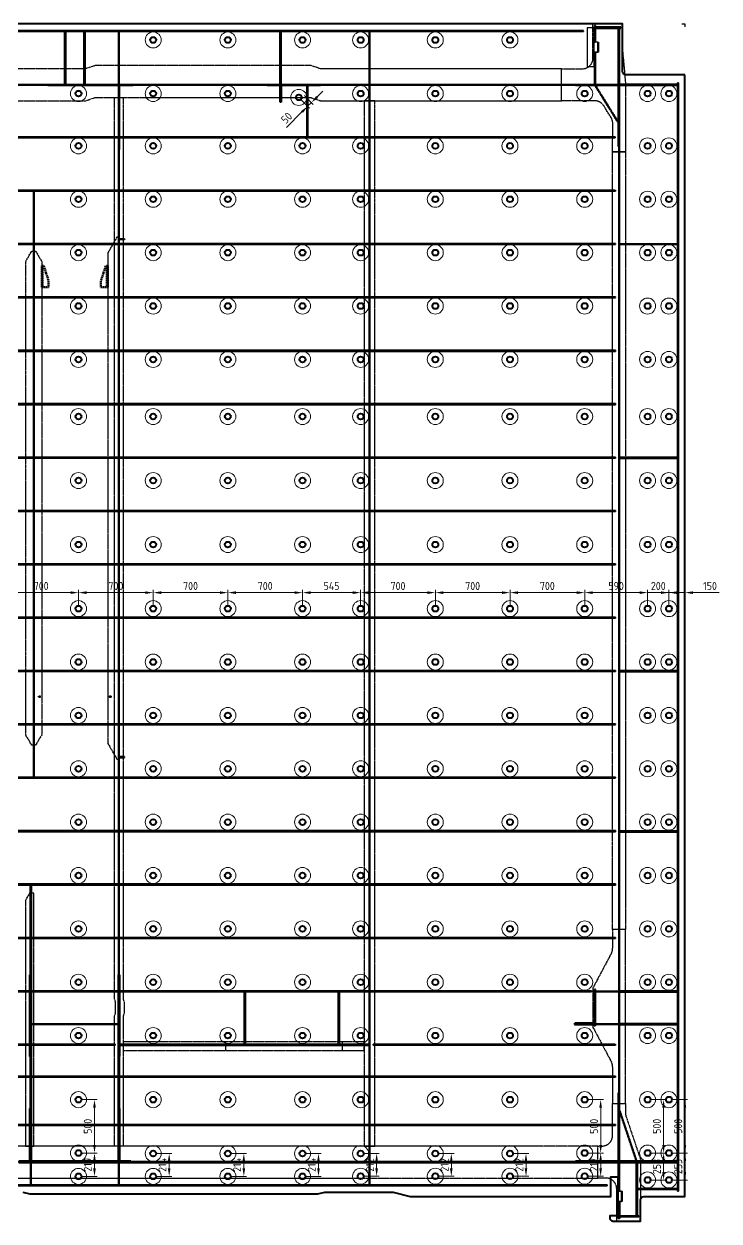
# Model space of a CAD drawing. Header units: millimetres. Extents: x -15442 to 12227, y -1071 to 35649.
# Drawn here: x -8719 to -2202, y -1071 to 10144 of the extents above; entities that cross this region are included whole.
import ezdxf

# ---------------------------------------------------------------- set-up
doc = ezdxf.new("R2010")
doc.units = ezdxf.units.MM
for name, pattern in [('ACAD_ISO10W100', [18, 12, -3, 0, -3]), ('AM_ISO02W050', [7.5, 6, -1.5]), ('AM_ISO08W050', [18, 12, -1.5, 3, -1.5]), ('AM_ISO09W050', [22.5, 12, -1.5, 3, -1.5, 3, -1.5])]:
    doc.linetypes.add(name, pattern=pattern)
for name, color, linetype, lineweight in [('Mechanical-AM_0', 7, 'Continuous', 40), ('Mechanical-AM_11', 3, 'AM_ISO09W050', 25), ('Mechanical-AM_2', 40, 'ACAD_ISO10W100', 70), ('Mechanical-AM_3', 6, 'AM_ISO02W050', 35), ('Mechanical-AM_7', 4, 'AM_ISO08W050', 25), ('Mechanical-AM_9', 253, 'Continuous', 0)]:
    doc.layers.add(name, color=color, linetype=linetype, lineweight=lineweight)
doc.styles.get("Standard").update_dxf_attribs({"font": 'ISOCP.SHX'})
doc.dimstyles.new('AM_ISO', dxfattribs={"dimtxt": 3, "dimasz": 3, "dimexe": 1, "dimexo": 1, "dimgap": 1, "dimtad": 1, "dimdec": 0, "dimdsep": 46, "dimtxsty": 'Standard', "dimcen": 0, "dimclrd": 256, "dimclre": 256, "dimclrt": 2, "dimadec": 0, "dimazin": 2, "dimtp": 0.1, "dimtm": 0.1, "dimtfac": 0.71, "dimtdec": 0, "dimtmove": 0, "dimatfit": 3, "dimfxl": 1, "dimtzin": 0, "dimlwd": -1, "dimlwe": -1, "dimarcsym": 1})

# ---------------------------------------------------------------- blocks, each defined once
blk = doc.blocks.new('stop plate-tv')
blk.add_line((200, 9), (0, 9))
blk.add_lwpolyline([(0, 0), (200, 0), (200, 20), (60, 65), (0, 65)], close=True)
blk = doc.blocks.new('cover in closed box DN90xSCH40')
for points in [[(30, 51), (5, 51), (5, 45), (30, 45)], [(36, -48), (36, 48), (30, 48), (30, -48)], [(30, -45), (5, -45), (5, -51), (30, -51)]]:
    blk.add_lwpolyline(points, close=True)
for points in [[(5, 51), (2, 51), (5, 48)], [(30, 48), (30, 51), (33, 48)], [(5, -51), (5, -48), (2, -51)], [(30, -48), (30, -51), (33, -48)]]:
    blk.add_solid(points)
blk = doc.blocks.new('*D2135')
at = {"layer": 'Defpoints', "color": 0, "transparency": 16777216}
for p in [(-8207, 4817), (-8907, 4667), (-8207, 4667)]:
    blk.add_point(p, dxfattribs=at)
at = {"layer": 'Mechanical-AM_9', "transparency": 16777216}
for p, q in [((-8907, 4692), (-8907, 4842)), ((-8207, 4692), (-8207, 4842)), ((-8832, 4817), (-8282, 4817))]:
    blk.add_line(p, q, dxfattribs=at)
for points in [[(-8832, 4829), (-8832, 4804), (-8907, 4817)], [(-8282, 4829), (-8282, 4804), (-8207, 4817)]]:
    blk.add_solid(points, dxfattribs=at)
at = {"layer": 'Mechanical-AM_9', "color": 2, "transparency": 16777216, "insert": (-8557, 4879), "char_height": 75, "attachment_point": 5}
blk.add_mtext('700', dxfattribs=at)
blk = doc.blocks.new('*D2136')
at = {"layer": 'Defpoints', "color": 0, "transparency": 16777216}
for p in [(-7507, 4817), (-8207, 4667), (-7507, 4667)]:
    blk.add_point(p, dxfattribs=at)
at = {"layer": 'Mechanical-AM_9', "transparency": 16777216}
for p, q in [((-8207, 4692), (-8207, 4842)), ((-7507, 4692), (-7507, 4842)), ((-8132, 4817), (-7582, 4817))]:
    blk.add_line(p, q, dxfattribs=at)
for points in [[(-8132, 4829), (-8132, 4804), (-8207, 4817)], [(-7582, 4829), (-7582, 4804), (-7507, 4817)]]:
    blk.add_solid(points, dxfattribs=at)
at = {"layer": 'Mechanical-AM_9', "color": 2, "transparency": 16777216, "insert": (-7857, 4879), "char_height": 75, "attachment_point": 5}
blk.add_mtext('700', dxfattribs=at)
blk = doc.blocks.new('*D2137')
at = {"layer": 'Defpoints', "color": 0, "transparency": 16777216}
for p in [(-6807, 4817), (-7507, 4667), (-6807, 4667)]:
    blk.add_point(p, dxfattribs=at)
at = {"layer": 'Mechanical-AM_9', "transparency": 16777216}
for p, q in [((-7507, 4692), (-7507, 4842)), ((-6807, 4692), (-6807, 4842)), ((-7432, 4817), (-6882, 4817))]:
    blk.add_line(p, q, dxfattribs=at)
for points in [[(-7432, 4829), (-7432, 4804), (-7507, 4817)], [(-6882, 4829), (-6882, 4804), (-6807, 4817)]]:
    blk.add_solid(points, dxfattribs=at)
at = {"layer": 'Mechanical-AM_9', "color": 2, "transparency": 16777216, "insert": (-7157, 4879), "char_height": 75, "attachment_point": 5}
blk.add_mtext('700', dxfattribs=at)
blk = doc.blocks.new('*D2138')
at = {"layer": 'Defpoints', "color": 0, "transparency": 16777216}
for p in [(-6107, 4817), (-6807, 4667), (-6107, 4667)]:
    blk.add_point(p, dxfattribs=at)
at = {"layer": 'Mechanical-AM_9', "transparency": 16777216}
for p, q in [((-6807, 4692), (-6807, 4842)), ((-6107, 4692), (-6107, 4842)), ((-6732, 4817), (-6182, 4817))]:
    blk.add_line(p, q, dxfattribs=at)
for points in [[(-6732, 4829), (-6732, 4804), (-6807, 4817)], [(-6182, 4829), (-6182, 4804), (-6107, 4817)]]:
    blk.add_solid(points, dxfattribs=at)
at = {"layer": 'Mechanical-AM_9', "color": 2, "transparency": 16777216, "insert": (-6457, 4879), "char_height": 75, "attachment_point": 5}
blk.add_mtext('700', dxfattribs=at)
blk = doc.blocks.new('*D2139')
at = {"layer": 'Defpoints', "color": 0, "transparency": 16777216}
for p in [(-5562, 4817), (-6107, 4667), (-5562, 4667)]:
    blk.add_point(p, dxfattribs=at)
at = {"layer": 'Mechanical-AM_9', "transparency": 16777216}
for p, q in [((-6107, 4692), (-6107, 4842)), ((-5562, 4692), (-5562, 4842)), ((-6032, 4817), (-5637, 4817))]:
    blk.add_line(p, q, dxfattribs=at)
for points in [[(-6032, 4829), (-6032, 4804), (-6107, 4817)], [(-5637, 4829), (-5637, 4804), (-5562, 4817)]]:
    blk.add_solid(points, dxfattribs=at)
at = {"layer": 'Mechanical-AM_9', "color": 2, "transparency": 16777216, "insert": (-5835, 4879), "char_height": 75, "attachment_point": 5}
blk.add_mtext('545', dxfattribs=at)
blk = doc.blocks.new('*D2140')
at = {"layer": 'Defpoints', "color": 0, "transparency": 16777216}
for p in [(-4862, 4817), (-5562, 4667), (-4862, 4667)]:
    blk.add_point(p, dxfattribs=at)
at = {"layer": 'Mechanical-AM_9', "transparency": 16777216}
for p, q in [((-5562, 4692), (-5562, 4842)), ((-4862, 4692), (-4862, 4842)), ((-5487, 4817), (-4937, 4817))]:
    blk.add_line(p, q, dxfattribs=at)
for points in [[(-5487, 4829), (-5487, 4804), (-5562, 4817)], [(-4937, 4829), (-4937, 4804), (-4862, 4817)]]:
    blk.add_solid(points, dxfattribs=at)
at = {"layer": 'Mechanical-AM_9', "color": 2, "transparency": 16777216, "insert": (-5212, 4879), "char_height": 75, "attachment_point": 5}
blk.add_mtext('700', dxfattribs=at)
blk = doc.blocks.new('*D2141')
at = {"layer": 'Defpoints', "color": 0, "transparency": 16777216}
for p in [(-4162, 4817), (-4862, 4667), (-4162, 4667)]:
    blk.add_point(p, dxfattribs=at)
at = {"layer": 'Mechanical-AM_9', "transparency": 16777216}
for p, q in [((-4862, 4692), (-4862, 4842)), ((-4162, 4692), (-4162, 4842)), ((-4787, 4817), (-4237, 4817))]:
    blk.add_line(p, q, dxfattribs=at)
for points in [[(-4787, 4829), (-4787, 4804), (-4862, 4817)], [(-4237, 4829), (-4237, 4804), (-4162, 4817)]]:
    blk.add_solid(points, dxfattribs=at)
at = {"layer": 'Mechanical-AM_9', "color": 2, "transparency": 16777216, "insert": (-4512, 4879), "char_height": 75, "attachment_point": 5}
blk.add_mtext('700', dxfattribs=at)
blk = doc.blocks.new('*D2142')
at = {"layer": 'Defpoints', "color": 0, "transparency": 16777216}
for p in [(-3462, 4817), (-4162, 4667), (-3462, 4667)]:
    blk.add_point(p, dxfattribs=at)
at = {"layer": 'Mechanical-AM_9', "transparency": 16777216}
for p, q in [((-4162, 4692), (-4162, 4842)), ((-3462, 4692), (-3462, 4842)), ((-4087, 4817), (-3537, 4817))]:
    blk.add_line(p, q, dxfattribs=at)
for points in [[(-4087, 4829), (-4087, 4804), (-4162, 4817)], [(-3537, 4829), (-3537, 4804), (-3462, 4817)]]:
    blk.add_solid(points, dxfattribs=at)
at = {"layer": 'Mechanical-AM_9', "color": 2, "transparency": 16777216, "insert": (-3812, 4879), "char_height": 75, "attachment_point": 5}
blk.add_mtext('700', dxfattribs=at)
blk = doc.blocks.new('*D2143')
at = {"layer": 'Defpoints', "color": 0, "transparency": 16777216}
for p in [(-2872, 4817), (-3462, 4667), (-2872, 4667)]:
    blk.add_point(p, dxfattribs=at)
at = {"layer": 'Mechanical-AM_9', "transparency": 16777216}
for p, q in [((-3462, 4692), (-3462, 4842)), ((-2872, 4692), (-2872, 4842)), ((-3387, 4817), (-2947, 4817))]:
    blk.add_line(p, q, dxfattribs=at)
for points in [[(-3387, 4829), (-3387, 4804), (-3462, 4817)], [(-2947, 4829), (-2947, 4804), (-2872, 4817)]]:
    blk.add_solid(points, dxfattribs=at)
at = {"layer": 'Mechanical-AM_9', "color": 2, "transparency": 16777216, "insert": (-3167, 4879), "char_height": 75, "attachment_point": 5}
blk.add_mtext('590', dxfattribs=at)
blk = doc.blocks.new('*D2144')
at = {"layer": 'Defpoints', "color": 0, "transparency": 16777216}
for p in [(-2672, 4817), (-2872, 4667), (-2672, 4667)]:
    blk.add_point(p, dxfattribs=at)
at = {"layer": 'Mechanical-AM_9', "transparency": 16777216}
for p, q in [((-2872, 4692), (-2872, 4842)), ((-2672, 4692), (-2672, 4842)), ((-2947, 4817), (-3022, 4817)), ((-2872, 4817), (-2672, 4817)), ((-2597, 4817), (-2522, 4817))]:
    blk.add_line(p, q, dxfattribs=at)
for points in [[(-2947, 4829), (-2947, 4804), (-2872, 4817)], [(-2597, 4829), (-2597, 4804), (-2672, 4817)]]:
    blk.add_solid(points, dxfattribs=at)
at = {"layer": 'Mechanical-AM_9', "color": 2, "transparency": 16777216, "insert": (-2772, 4879), "char_height": 75, "attachment_point": 5}
blk.add_mtext('200', dxfattribs=at)
blk = doc.blocks.new('*D2145')
at = {"layer": 'Defpoints', "color": 0, "transparency": 16777216}
for p in [(-2522, 4817), (-2672, 4667), (-2522, 4667)]:
    blk.add_point(p, dxfattribs=at)
at = {"layer": 'Mechanical-AM_9', "transparency": 16777216}
for p, q in [((-2672, 4692), (-2672, 4842)), ((-2522, 4692), (-2522, 4842)), ((-2747, 4817), (-2822, 4817)), ((-2672, 4817), (-2522, 4817)), ((-2447, 4817), (-2202, 4817))]:
    blk.add_line(p, q, dxfattribs=at)
for points in [[(-2747, 4829), (-2747, 4804), (-2672, 4817)], [(-2447, 4829), (-2447, 4804), (-2522, 4817)]]:
    blk.add_solid(points, dxfattribs=at)
at = {"layer": 'Mechanical-AM_9', "color": 2, "transparency": 16777216, "insert": (-2287, 4879), "char_height": 75, "attachment_point": 5}
blk.add_mtext('150', dxfattribs=at)
blk = doc.blocks.new('*D2168')
at = {"layer": 'Defpoints', "color": 0, "transparency": 16777216}
for p in [(-8207, 67), (-8207, -433), (-8057, -433)]:
    blk.add_point(p, dxfattribs=at)
at = {"layer": 'Mechanical-AM_9', "transparency": 16777216}
for p, q in [((-8182, 67), (-8032, 67)), ((-8057, -8), (-8057, -358)), ((-8182, -433), (-8032, -433))]:
    blk.add_line(p, q, dxfattribs=at)
for points in [[(-8070, -8), (-8045, -8), (-8057, 67)], [(-8070, -358), (-8045, -358), (-8057, -433)]]:
    blk.add_solid(points, dxfattribs=at)
at = {"layer": 'Mechanical-AM_9', "color": 2, "transparency": 16777216, "insert": (-8120, -183), "char_height": 75, "attachment_point": 5, "rotation": 90}
blk.add_mtext('500', dxfattribs=at)
blk = doc.blocks.new('*D2169')
at = {"layer": 'Defpoints', "color": 0, "transparency": 16777216}
for p in [(-8207, -433), (-8207, -652), (-8057, -652)]:
    blk.add_point(p, dxfattribs=at)
at = {"layer": 'Mechanical-AM_9', "transparency": 16777216}
for p, q in [((-8182, -433), (-8032, -433)), ((-8057, -508), (-8057, -577)), ((-8182, -652), (-8032, -652))]:
    blk.add_line(p, q, dxfattribs=at)
for points in [[(-8070, -508), (-8045, -508), (-8057, -433)], [(-8070, -577), (-8045, -577), (-8057, -652)]]:
    blk.add_solid(points, dxfattribs=at)
at = {"layer": 'Mechanical-AM_9', "color": 2, "transparency": 16777216, "insert": (-8120, -543), "char_height": 75, "attachment_point": 5, "rotation": 90}
blk.add_mtext('219', dxfattribs=at)
blk = doc.blocks.new('*D2170')
at = {"layer": 'Defpoints', "color": 0, "transparency": 16777216}
for p in [(-7507, -438), (-7507, -652), (-7357, -652)]:
    blk.add_point(p, dxfattribs=at)
at = {"layer": 'Mechanical-AM_9', "transparency": 16777216}
for p, q in [((-7482, -438), (-7332, -438)), ((-7357, -513), (-7357, -577)), ((-7482, -652), (-7332, -652))]:
    blk.add_line(p, q, dxfattribs=at)
for points in [[(-7370, -513), (-7345, -513), (-7357, -438)], [(-7370, -577), (-7345, -577), (-7357, -652)]]:
    blk.add_solid(points, dxfattribs=at)
at = {"layer": 'Mechanical-AM_9', "color": 2, "transparency": 16777216, "insert": (-7420, -545), "char_height": 75, "attachment_point": 5, "rotation": 90}
blk.add_mtext('214', dxfattribs=at)
blk = doc.blocks.new('*D2171')
at = {"layer": 'Defpoints', "color": 0, "transparency": 16777216}
for p in [(-6807, -438), (-6807, -652), (-6657, -652)]:
    blk.add_point(p, dxfattribs=at)
at = {"layer": 'Mechanical-AM_9', "transparency": 16777216}
for p, q in [((-6782, -438), (-6632, -438)), ((-6657, -513), (-6657, -577)), ((-6782, -652), (-6632, -652))]:
    blk.add_line(p, q, dxfattribs=at)
for points in [[(-6670, -513), (-6645, -513), (-6657, -438)], [(-6670, -577), (-6645, -577), (-6657, -652)]]:
    blk.add_solid(points, dxfattribs=at)
at = {"layer": 'Mechanical-AM_9', "color": 2, "transparency": 16777216, "insert": (-6720, -545), "char_height": 75, "attachment_point": 5, "rotation": 90}
blk.add_mtext('214', dxfattribs=at)
blk = doc.blocks.new('*D2172')
at = {"layer": 'Defpoints', "color": 0, "transparency": 16777216}
for p in [(-6107, -438), (-6107, -652), (-5957, -652)]:
    blk.add_point(p, dxfattribs=at)
at = {"layer": 'Mechanical-AM_9', "transparency": 16777216}
for p, q in [((-6082, -438), (-5932, -438)), ((-5957, -513), (-5957, -577)), ((-6082, -652), (-5932, -652))]:
    blk.add_line(p, q, dxfattribs=at)
for points in [[(-5970, -513), (-5945, -513), (-5957, -438)], [(-5970, -577), (-5945, -577), (-5957, -652)]]:
    blk.add_solid(points, dxfattribs=at)
at = {"layer": 'Mechanical-AM_9', "color": 2, "transparency": 16777216, "insert": (-6020, -545), "char_height": 75, "attachment_point": 5, "rotation": 90}
blk.add_mtext('214', dxfattribs=at)
blk = doc.blocks.new('*D2173')
at = {"layer": 'Defpoints', "color": 0, "transparency": 16777216}
for p in [(-5562, -438), (-5562, -651), (-5412, -651)]:
    blk.add_point(p, dxfattribs=at)
at = {"layer": 'Mechanical-AM_9', "transparency": 16777216}
for p, q in [((-5537, -438), (-5387, -438)), ((-5412, -513), (-5412, -576)), ((-5537, -651), (-5387, -651))]:
    blk.add_line(p, q, dxfattribs=at)
for points in [[(-5425, -513), (-5400, -513), (-5412, -438)], [(-5425, -576), (-5400, -576), (-5412, -651)]]:
    blk.add_solid(points, dxfattribs=at)
at = {"layer": 'Mechanical-AM_9', "color": 2, "transparency": 16777216, "insert": (-5475, -545), "char_height": 75, "attachment_point": 5, "rotation": 90}
blk.add_mtext('212', dxfattribs=at)
blk = doc.blocks.new('*D2174')
at = {"layer": 'Defpoints', "color": 0, "transparency": 16777216}
for p in [(-4862, -438), (-4862, -651), (-4712, -651)]:
    blk.add_point(p, dxfattribs=at)
at = {"layer": 'Mechanical-AM_9', "transparency": 16777216}
for p, q in [((-4837, -438), (-4687, -438)), ((-4712, -513), (-4712, -576)), ((-4837, -651), (-4687, -651))]:
    blk.add_line(p, q, dxfattribs=at)
for points in [[(-4725, -513), (-4700, -513), (-4712, -438)], [(-4725, -576), (-4700, -576), (-4712, -651)]]:
    blk.add_solid(points, dxfattribs=at)
at = {"layer": 'Mechanical-AM_9', "color": 2, "transparency": 16777216, "insert": (-4775, -545), "char_height": 75, "attachment_point": 5, "rotation": 90}
blk.add_mtext('212', dxfattribs=at)
blk = doc.blocks.new('*D2175')
at = {"layer": 'Defpoints', "color": 0, "transparency": 16777216}
for p in [(-4162, -438), (-4162, -651), (-4012, -651)]:
    blk.add_point(p, dxfattribs=at)
at = {"layer": 'Mechanical-AM_9', "transparency": 16777216}
for p, q in [((-4137, -438), (-3987, -438)), ((-4012, -513), (-4012, -576)), ((-4137, -651), (-3987, -651))]:
    blk.add_line(p, q, dxfattribs=at)
for points in [[(-4025, -513), (-4000, -513), (-4012, -438)], [(-4025, -576), (-4000, -576), (-4012, -651)]]:
    blk.add_solid(points, dxfattribs=at)
at = {"layer": 'Mechanical-AM_9', "color": 2, "transparency": 16777216, "insert": (-4075, -545), "char_height": 75, "attachment_point": 5, "rotation": 90}
blk.add_mtext('212', dxfattribs=at)
blk = doc.blocks.new('*D2176')
at = {"layer": 'Defpoints', "color": 0, "transparency": 16777216}
for p in [(-3462, 67), (-3462, -433), (-3312, -433)]:
    blk.add_point(p, dxfattribs=at)
at = {"layer": 'Mechanical-AM_9', "transparency": 16777216}
for p, q in [((-3437, 67), (-3287, 67)), ((-3312, -8), (-3312, -358)), ((-3437, -433), (-3287, -433))]:
    blk.add_line(p, q, dxfattribs=at)
for points in [[(-3325, -8), (-3300, -8), (-3312, 67)], [(-3325, -358), (-3300, -358), (-3312, -433)]]:
    blk.add_solid(points, dxfattribs=at)
at = {"layer": 'Mechanical-AM_9', "color": 2, "transparency": 16777216, "insert": (-3375, -183), "char_height": 75, "attachment_point": 5, "rotation": 90}
blk.add_mtext('500', dxfattribs=at)
blk = doc.blocks.new('*D2177')
at = {"layer": 'Defpoints', "color": 0, "transparency": 16777216}
for p in [(-3462, -433), (-3462, -651), (-3312, -651)]:
    blk.add_point(p, dxfattribs=at)
at = {"layer": 'Mechanical-AM_9', "transparency": 16777216}
for p, q in [((-3437, -433), (-3287, -433)), ((-3312, -508), (-3312, -576)), ((-3437, -651), (-3287, -651))]:
    blk.add_line(p, q, dxfattribs=at)
for points in [[(-3325, -508), (-3300, -508), (-3312, -433)], [(-3325, -576), (-3300, -576), (-3312, -651)]]:
    blk.add_solid(points, dxfattribs=at)
at = {"layer": 'Mechanical-AM_9', "color": 2, "transparency": 16777216, "insert": (-3375, -542), "char_height": 75, "attachment_point": 5, "rotation": 90}
blk.add_mtext('217', dxfattribs=at)
blk = doc.blocks.new('*D2178')
at = {"layer": 'Defpoints', "color": 0, "transparency": 16777216}
for p in [(-2672, 67), (-2672, -433), (-2522, -433)]:
    blk.add_point(p, dxfattribs=at)
at = {"layer": 'Mechanical-AM_9', "transparency": 16777216}
for p, q in [((-2647, 67), (-2497, 67)), ((-2522, -8), (-2522, -358)), ((-2647, -433), (-2497, -433))]:
    blk.add_line(p, q, dxfattribs=at)
for points in [[(-2535, -8), (-2510, -8), (-2522, 67)], [(-2535, -358), (-2510, -358), (-2522, -433)]]:
    blk.add_solid(points, dxfattribs=at)
at = {"layer": 'Mechanical-AM_9', "color": 2, "transparency": 16777216, "insert": (-2585, -183), "char_height": 75, "attachment_point": 5, "rotation": 90}
blk.add_mtext('500', dxfattribs=at)
blk = doc.blocks.new('*D2179')
at = {"layer": 'Defpoints', "color": 0, "transparency": 16777216}
for p in [(-2672, -433), (-2672, -686), (-2522, -686)]:
    blk.add_point(p, dxfattribs=at)
at = {"layer": 'Mechanical-AM_9', "transparency": 16777216}
for p, q in [((-2647, -433), (-2497, -433)), ((-2522, -508), (-2522, -611)), ((-2647, -686), (-2497, -686))]:
    blk.add_line(p, q, dxfattribs=at)
for points in [[(-2535, -508), (-2510, -508), (-2522, -433)], [(-2535, -611), (-2510, -611), (-2522, -686)]]:
    blk.add_solid(points, dxfattribs=at)
at = {"layer": 'Mechanical-AM_9', "color": 2, "transparency": 16777216, "insert": (-2585, -560), "char_height": 75, "attachment_point": 5, "rotation": 90}
blk.add_mtext('253', dxfattribs=at)
blk = doc.blocks.new('*D2180')
at = {"layer": 'Defpoints', "color": 0, "transparency": 16777216}
for p in [(-2872, 67), (-2872, -433), (-2722, -433)]:
    blk.add_point(p, dxfattribs=at)
at = {"layer": 'Mechanical-AM_9', "transparency": 16777216}
for p, q in [((-2847, 67), (-2697, 67)), ((-2722, -8), (-2722, -358)), ((-2847, -433), (-2697, -433))]:
    blk.add_line(p, q, dxfattribs=at)
for points in [[(-2735, -8), (-2710, -8), (-2722, 67)], [(-2735, -358), (-2710, -358), (-2722, -433)]]:
    blk.add_solid(points, dxfattribs=at)
at = {"layer": 'Mechanical-AM_9', "color": 2, "transparency": 16777216, "insert": (-2785, -183), "char_height": 75, "attachment_point": 5, "rotation": 90}
blk.add_mtext('500', dxfattribs=at)
blk = doc.blocks.new('*D2181')
at = {"layer": 'Defpoints', "color": 0, "transparency": 16777216}
for p in [(-2872, -433), (-2872, -686), (-2722, -686)]:
    blk.add_point(p, dxfattribs=at)
at = {"layer": 'Mechanical-AM_9', "transparency": 16777216}
for p, q in [((-2847, -433), (-2697, -433)), ((-2722, -508), (-2722, -611)), ((-2847, -686), (-2697, -686))]:
    blk.add_line(p, q, dxfattribs=at)
for points in [[(-2735, -508), (-2710, -508), (-2722, -433)], [(-2735, -611), (-2710, -611), (-2722, -686)]]:
    blk.add_solid(points, dxfattribs=at)
at = {"layer": 'Mechanical-AM_9', "color": 2, "transparency": 16777216, "insert": (-2785, -560), "char_height": 75, "attachment_point": 5, "rotation": 90}
blk.add_mtext('253', dxfattribs=at)
blk = doc.blocks.new('*D2195')
at = {"layer": 'Defpoints', "color": 0, "transparency": 16777216}
for p in [(-6142, 9456), (-6107, 9492), (-6059, 9373)]:
    blk.add_point(p, dxfattribs=at)
at = {"layer": 'Mechanical-AM_9', "transparency": 16777216}
for p, q in [((-6125, 9439), (-6041, 9355)), ((-6089, 9474), (-6006, 9390)), ((-5970, 9461), (-5917, 9514)), ((-6112, 9320), (-6258, 9173)), ((-6023, 9408), (-6059, 9373))]:
    blk.add_line(p, q, dxfattribs=at)
for points in [[(-5979, 9470), (-5961, 9452), (-6023, 9408)], [(-6121, 9328), (-6103, 9311), (-6059, 9373)]]:
    blk.add_solid(points, dxfattribs=at)
at = {"layer": 'Mechanical-AM_9', "color": 2, "transparency": 16777216, "insert": (-6256, 9264), "char_height": 75, "attachment_point": 5, "rotation": 45}
blk.add_mtext('50', dxfattribs=at)
blk = doc.blocks.new('PNL_01_2_3_L.H_4', base_point=(-15292.1, -1070.8))
for centre in [(-7507.1, 9994.2), (-6807.1, 9994.2), (-6107.1, 9994.2), (-5562.1, 9994.2), (-4862.1, 9994.2), (-4162.1, 9994.2), (-8207.1, 9491.7), (-7507.1, 9491.7), (-6807.1, 9491.7), (-6142.5, 9456.4), (-5562.1, 9491.7), (-4862.1, 9491.7), (-4162.1, 9491.7), (-3462.1, 9491.7), (-2872.1, 9491.7), (-2672.1, 9491.7), (-8207.1, 9001.7), (-7507.1, 9001.7), (-6807.1, 9001.7), (-6107.1, 9001.7), (-5562.1, 9001.7), (-4862.1, 9001.7), (-4162.1, 9001.7), (-3462.1, 9001.7), (-2872.1, 9001.7), (-2672.1, 9001.7), (-8207.1, 8501.7), (-7507.1, 8501.7), (-6807.1, 8501.7), (-6107.1, 8501.7), (-5562.1, 8501.7), (-4862.1, 8501.7), (-4162.1, 8501.7), (-3462.1, 8501.7), (-2872.1, 8501.7), (-2672.1, 8501.7), (-8207.1, 8001.7), (-7507.1, 8001.7), (-6807.1, 8001.7), (-6107.1, 8001.7), (-5562.1, 8001.7), (-4862.1, 8001.7), (-4162.1, 8001.7), (-3462.1, 8001.7), (-2872.1, 8001.7), (-2672.1, 8001.7), (-8207.1, 7501.7), (-7507.1, 7501.7), (-6807.1, 7501.7), (-6107.1, 7501.7), (-5562.1, 7501.7), (-4862.1, 7501.7), (-4162.1, 7501.7), (-3462.1, 7501.7), (-2872.1, 7501.7), (-2672.1, 7501.7), (-8207.1, 7001.7), (-7507.1, 7001.7), (-6807.1, 7001.7), (-6107.1, 7001.7), (-5562.1, 7001.7), (-4862.1, 7001.7), (-4162.1, 7001.7), (-3462.1, 7001.7), (-2872.1, 7001.7), (-2672.1, 7001.7), (-8207.1, 6466.7), (-7507.1, 6466.7), (-6807.1, 6466.7), (-6107.1, 6466.7), (-5562.1, 6466.7), (-4862.1, 6466.7), (-4162.1, 6466.7), (-3462.1, 6466.7), (-2872.1, 6466.7), (-2672.1, 6466.7), (-8207.1, 5866.7), (-7507.1, 5866.7), (-6807.1, 5866.7), (-6107.1, 5866.7), (-5562.1, 5866.7), (-4862.1, 5866.7), (-4162.1, 5866.7), (-3462.1, 5866.7), (-2872.1, 5866.7), (-2672.1, 5866.7), (-8207.1, 5266.7), (-7507.1, 5266.7), (-6807.1, 5266.7), (-6107.1, 5266.7), (-5562.1, 5266.7), (-4862.1, 5266.7), (-4162.1, 5266.7), (-3462.1, 5266.7), (-2872.1, 5266.7), (-2672.1, 5266.7), (-8207.1, 4666.7), (-7507.1, 4666.7), (-6807.1, 4666.7), (-6107.1, 4666.7), (-5562.1, 4666.7), (-4862.1, 4666.7), (-4162.1, 4666.7), (-3462.1, 4666.7), (-2872.1, 4666.7), (-2672.1, 4666.7), (-8207.1, 4166.7), (-7507.1, 4166.7), (-6807.1, 4166.7), (-6107.1, 4166.7), (-5562.1, 4166.7), (-4862.1, 4166.7), (-4162.1, 4166.7), (-3462.1, 4166.7), (-2872.1, 4166.7), (-2672.1, 4166.7), (-8207.1, 3666.7), (-7507.1, 3666.7), (-6807.1, 3666.7), (-6107.1, 3666.7), (-5562.1, 3666.7), (-4862.1, 3666.7), (-4162.1, 3666.7), (-3462.1, 3666.7), (-2872.1, 3666.7), (-2672.1, 3666.7), (-8207.1, 3166.7), (-7507.1, 3166.7), (-6807.1, 3166.7), (-6107.1, 3166.7), (-5562.1, 3166.7), (-4862.1, 3166.7), (-4162.1, 3166.7), (-3462.1, 3166.7), (-2872.1, 3166.7), (-2672.1, 3166.7), (-8207.1, 2666.7), (-7507.1, 2666.7), (-6807.1, 2666.7), (-6107.1, 2666.7), (-5562.1, 2666.7), (-4862.1, 2666.7), (-4162.1, 2666.7), (-3462.1, 2666.7), (-2872.1, 2666.7), (-2672.1, 2666.7), (-8207.1, 2166.7), (-7507.1, 2166.7), (-6807.1, 2166.7), (-6107.1, 2166.7), (-5562.1, 2166.7), (-4862.1, 2166.7), (-4162.1, 2166.7), (-3462.1, 2166.7), (-2872.1, 2166.7), (-2672.1, 2166.7), (-8207.1, 1666.7), (-7507.1, 1666.7), (-6807.1, 1666.7), (-6107.1, 1666.7), (-5562.1, 1666.7), (-4862.1, 1666.7), (-4162.1, 1666.7), (-3462.1, 1666.7), (-2872.1, 1666.7), (-2672.1, 1666.7), (-8207.1, 1166.7), (-7507.1, 1166.7), (-6807.1, 1166.7), (-6107.1, 1166.7), (-5562.1, 1166.7), (-4862.1, 1166.7), (-4162.1, 1166.7), (-3462.1, 1166.7), (-2872.1, 1166.7), (-2672.1, 1166.7), (-8207.1, 666.7), (-7507.1, 666.7), (-6807.1, 666.7), (-6107.1, 666.7), (-5562.1, 666.7), (-4862.1, 666.7), (-4162.1, 666.7), (-3462.1, 666.7), (-2872.1, 666.7), (-2672.1, 666.7), (-8207.1, 66.7), (-7507.1, 66.7), (-6807.1, 66.7), (-6107.1, 66.7), (-5562.1, 66.7), (-4862.1, 66.7), (-4162.1, 66.7), (-3462.1, 66.7), (-2872.1, 66.7), (-2672.1, 66.7)]:
    blk.add_circle(centre, 27.5)
at = {"color": 4}
for centre in [(-8207.1, -433.3), (-7507.1, -438.3), (-6807.1, -438.3), (-6107.1, -438.3), (-5562.1, -438.3), (-4862.1, -438.3), (-4162.1, -438.3), (-3462.1, -433.3), (-2872.1, -433.3), (-2672.1, -433.3), (-8207.1, -651.8), (-7507.1, -651.8), (-6807.1, -651.8), (-6107.1, -651.8), (-5562.1, -650.8), (-4862.1, -650.8), (-4162.1, -650.8), (-3462.1, -650.8), (-2872.1, -685.8), (-2672.1, -685.8)]:
    blk.add_circle(centre, 27.5, dxfattribs=at)
at = {"layer": 'Mechanical-AM_9'}
for centre in [(-7507.1, 9994.2), (-6807.1, 9994.2), (-6107.1, 9994.2), (-5562.1, 9994.2), (-4862.1, 9994.2), (-4162.1, 9994.2), (-8207.1, 9491.7), (-7507.1, 9491.7), (-6807.1, 9491.7), (-5562.1, 9491.7), (-4862.1, 9491.7), (-4162.1, 9491.7), (-3462.1, 9491.7), (-2872.1, 9491.7), (-2672.1, 9491.7), (-6142.5, 9456.4), (-8207.1, 9001.7), (-7507.1, 9001.7), (-6807.1, 9001.7), (-6107.1, 9001.7), (-5562.1, 9001.7), (-4862.1, 9001.7), (-4162.1, 9001.7), (-3462.1, 9001.7), (-2872.1, 9001.7), (-2672.1, 9001.7), (-8207.1, 8501.7), (-7507.1, 8501.7), (-6807.1, 8501.7), (-6107.1, 8501.7), (-5562.1, 8501.7), (-4862.1, 8501.7), (-4162.1, 8501.7), (-3462.1, 8501.7), (-2872.1, 8501.7), (-2672.1, 8501.7), (-8207.1, 8001.7), (-7507.1, 8001.7), (-6807.1, 8001.7), (-6107.1, 8001.7), (-5562.1, 8001.7), (-4862.1, 8001.7), (-4162.1, 8001.7), (-3462.1, 8001.7), (-2872.1, 8001.7), (-2672.1, 8001.7), (-8207.1, 7501.7), (-7507.1, 7501.7), (-6807.1, 7501.7), (-6107.1, 7501.7), (-5562.1, 7501.7), (-4862.1, 7501.7), (-4162.1, 7501.7), (-3462.1, 7501.7), (-2872.1, 7501.7), (-2672.1, 7501.7), (-8207.1, 7001.7), (-7507.1, 7001.7), (-6807.1, 7001.7), (-6107.1, 7001.7), (-5562.1, 7001.7), (-4862.1, 7001.7), (-4162.1, 7001.7), (-3462.1, 7001.7), (-2872.1, 7001.7), (-2672.1, 7001.7), (-8207.1, 6466.7), (-7507.1, 6466.7), (-6807.1, 6466.7), (-6107.1, 6466.7), (-5562.1, 6466.7), (-4862.1, 6466.7), (-4162.1, 6466.7), (-3462.1, 6466.7), (-2872.1, 6466.7), (-2672.1, 6466.7), (-8207.1, 5866.7), (-7507.1, 5866.7), (-6807.1, 5866.7), (-6107.1, 5866.7), (-5562.1, 5866.7), (-4862.1, 5866.7), (-4162.1, 5866.7), (-3462.1, 5866.7), (-2872.1, 5866.7), (-2672.1, 5866.7), (-8207.1, 5266.7), (-7507.1, 5266.7), (-6807.1, 5266.7), (-6107.1, 5266.7), (-5562.1, 5266.7), (-4862.1, 5266.7), (-4162.1, 5266.7), (-3462.1, 5266.7), (-2872.1, 5266.7), (-2672.1, 5266.7), (-8207.1, 4666.7), (-7507.1, 4666.7), (-6807.1, 4666.7), (-6107.1, 4666.7), (-5562.1, 4666.7), (-4862.1, 4666.7), (-4162.1, 4666.7), (-3462.1, 4666.7), (-2872.1, 4666.7), (-2672.1, 4666.7), (-8207.1, 4166.7), (-7507.1, 4166.7), (-6807.1, 4166.7), (-6107.1, 4166.7), (-5562.1, 4166.7), (-4862.1, 4166.7), (-4162.1, 4166.7), (-3462.1, 4166.7), (-2872.1, 4166.7), (-2672.1, 4166.7), (-8207.1, 3666.7), (-7507.1, 3666.7), (-6807.1, 3666.7), (-6107.1, 3666.7), (-5562.1, 3666.7), (-4862.1, 3666.7), (-4162.1, 3666.7), (-3462.1, 3666.7), (-2872.1, 3666.7), (-2672.1, 3666.7), (-8207.1, 3166.7), (-7507.1, 3166.7), (-6807.1, 3166.7), (-6107.1, 3166.7), (-5562.1, 3166.7), (-4862.1, 3166.7), (-4162.1, 3166.7), (-3462.1, 3166.7), (-2872.1, 3166.7), (-2672.1, 3166.7), (-8207.1, 2666.7), (-7507.1, 2666.7), (-6807.1, 2666.7), (-6107.1, 2666.7), (-5562.1, 2666.7), (-4862.1, 2666.7), (-4162.1, 2666.7), (-3462.1, 2666.7), (-2872.1, 2666.7), (-2672.1, 2666.7), (-8207.1, 2166.7), (-7507.1, 2166.7), (-6807.1, 2166.7), (-6107.1, 2166.7), (-5562.1, 2166.7), (-4862.1, 2166.7), (-4162.1, 2166.7), (-3462.1, 2166.7), (-2872.1, 2166.7), (-2672.1, 2166.7), (-8207.1, 1666.7), (-7507.1, 1666.7), (-6807.1, 1666.7), (-6107.1, 1666.7), (-5562.1, 1666.7), (-4862.1, 1666.7), (-4162.1, 1666.7), (-3462.1, 1666.7), (-2872.1, 1666.7), (-2672.1, 1666.7), (-8207.1, 1166.7), (-7507.1, 1166.7), (-6807.1, 1166.7), (-6107.1, 1166.7), (-5562.1, 1166.7), (-4862.1, 1166.7), (-4162.1, 1166.7), (-3462.1, 1166.7), (-2872.1, 1166.7), (-2672.1, 1166.7), (-8207.1, 666.7), (-7507.1, 666.7), (-6807.1, 666.7), (-6107.1, 666.7), (-5562.1, 666.7), (-4862.1, 666.7), (-4162.1, 666.7), (-3462.1, 666.7), (-2872.1, 666.7), (-2672.1, 666.7), (-8207.1, 66.7), (-7507.1, 66.7), (-6807.1, 66.7), (-6107.1, 66.7), (-5562.1, 66.7), (-4862.1, 66.7), (-4162.1, 66.7), (-3462.1, 66.7), (-2872.1, 66.7), (-2672.1, 66.7), (-8207.1, -433.3), (-7507.1, -438.3), (-6807.1, -438.3), (-6107.1, -438.3), (-5562.1, -438.3), (-4862.1, -438.3), (-4162.1, -438.3), (-3462.1, -433.3), (-2872.1, -433.3), (-2672.1, -433.3), (-8207.1, -651.8), (-7507.1, -651.8), (-6807.1, -651.8), (-6107.1, -651.8), (-5562.1, -650.8), (-4862.1, -650.8), (-4162.1, -650.8), (-3462.1, -650.8), (-2872.1, -685.8), (-2672.1, -685.8)]:
    blk.add_circle(centre, 75, dxfattribs=at)
for p1, p2, distance, picture, middle in [((-6107.1, 9491.7), (-6142.5, 9456.4), 118.6, '*D2195', (-6255.8, 9263.8)), ((-8907.1, 4666.7), (-8207.1, 4666.7), 150, '*D2135', (-8557.1, 4879.2)), ((-8207.1, 4666.7), (-7507.1, 4666.7), 150, '*D2136', (-7857.1, 4879.2)), ((-7507.1, 4666.7), (-6807.1, 4666.7), 150, '*D2137', (-7157.1, 4879.2)), ((-6807.1, 4666.7), (-6107.1, 4666.7), 150, '*D2138', (-6457.1, 4879.2)), ((-6107.1, 4666.7), (-5562.1, 4666.7), 150, '*D2139', (-5834.6, 4879.2)), ((-5562.1, 4666.7), (-4862.1, 4666.7), 150, '*D2140', (-5212.1, 4879.2)), ((-4862.1, 4666.7), (-4162.1, 4666.7), 150, '*D2141', (-4512.1, 4879.2)), ((-4162.1, 4666.7), (-3462.1, 4666.7), 150, '*D2142', (-3812.1, 4879.2)), ((-3462.1, 4666.7), (-2872.1, 4666.7), 150, '*D2143', (-3167.1, 4879.2)), ((-2872.1, 4666.7), (-2672.1, 4666.7), 150, '*D2144', (-2772.1, 4879.2)), ((-2672.1, 4666.7), (-2522.1, 4666.7), 150, '*D2145', (-2287.1, 4879.2)), ((-8207.1, 66.7), (-8207.1, -433.3), 150, '*D2168', (-8119.6, -183.3)), ((-3462.1, 66.7), (-3462.1, -433.3), 150, '*D2176', (-3374.6, -183.3)), ((-2872.1, 66.7), (-2872.1, -433.3), 150, '*D2180', (-2784.6, -183.3)), ((-2672.1, 66.7), (-2672.1, -433.3), 150, '*D2178', (-2584.6, -183.3)), ((-8207.1146, -433.2681), (-8207.1146, -651.7683), 150, '*D2169', (-8119.622, -542.5182)), ((-7507.1146, -438.2681), (-7507.1146, -651.7683), 150, '*D2170', (-7419.622, -545.0182)), ((-6807.1146, -438.2681), (-6807.1146, -651.7683), 150, '*D2171', (-6719.622, -545.0182)), ((-6107.1146, -438.2681), (-6107.1146, -651.7683), 150, '*D2172', (-6019.622, -545.0182)), ((-5562.1146, -438.2681), (-5562.1146, -650.7679), 150, '*D2173', (-5474.622, -544.518)), ((-4862.1146, -438.2681), (-4862.1146, -650.7679), 150, '*D2174', (-4774.622, -544.518)), ((-4162.1146, -438.2681), (-4162.1146, -650.7679), 150, '*D2175', (-4074.622, -544.518)), ((-3462.1146, -433.2681), (-3462.1146, -650.7679), 150, '*D2177', (-3374.622, -542.018)), ((-2872.1146, -433.2681), (-2872.1146, -685.7725), 150, '*D2181', (-2784.622, -559.5203)), ((-2672.1146, -433.2681), (-2672.1146, -685.7699), 150, '*D2179', (-2584.622, -559.519))]:
    dim = blk.add_aligned_dim(p1=p1, p2=p2, distance=distance, dimstyle='AM_ISO', override={"dimscale": 25}, dxfattribs=at)
    dim.commit()
    dim.dimension.update_dxf_attribs({"geometry": picture, "text_midpoint": middle})

msp = doc.modelspace()

# ---------------------------------------------------------------- linework, layer by layer
msp.add_lwpolyline([(-3439, 9744), (-3374, 9744), (-3374, 10109), (-3439, 10109)], close=True)
at = {"layer": 'Mechanical-AM_0'}
for points in [[(-2522, 9669), (-3077, 9669, -0.414214), (-3107, 9699), (-3107, 10144), (-14757, 10144)], [(-8728, -801), (-8663, -817), (-5963, -817), (-5898, -801), (-5257, -801), (-5097, -841), (-3217, -841), (-3217, -656), (-3152, -656), (-3152, -1021), (-3227, -1021), (-3227, -1041, 0.414214), (-3197, -1071), (-2938, -1071), (-2938, -871, -0.41421), (-2908, -841), (-2522, -841), (-2522, 9669)]]:
    msp.add_lwpolyline(points, format="xyb", dxfattribs=at)
at = {"layer": 'Mechanical-AM_0', "linetype": 'AM_ISO02W050'}
for points in [[(-3359, 10129), (-3369, 10129), (-3369, 9978), (-3359, 9978)], [(-3359, 10104), (-3122, 10104), (-3122, 10114), (-3359, 10114)], [(-3137, 10104), (-3147, 10104), (-3147, 8995), (-3137, 8995)], [(-8334, 10074), (-8328, 10074), (-8328, 9577), (-8334, 9577)], [(-8153, 10074), (-8147, 10074), (-8147, 9577), (-8153, 9577)], [(-7832, 9577), (-7826, 9577), (-7826, 10074), (-7832, 10074)], [(-6317, 10074), (-6311, 10074), (-6311, 9577), (-6317, 9577)], [(-5482, 9577), (-5476, 9577), (-5476, 10074), (-5482, 10074)], [(-3369, 9577), (-3359, 9577), (-3359, 9876), (-3369, 9876)], [(-14317, 9577), (-8493, 9577), (-8493, 9571), (-14317, 9571)], [(-7693, 9567), (-8493, 9567), (-8493, 9577), (-7693, 9577)], [(-7822, 9567), (-7832, 9567), (-7832, 8967), (-7822, 8967)], [(-7693, 9577), (-6437, 9577), (-6437, 9571), (-7693, 9571)], [(-5937, 9567), (-6437, 9567), (-6437, 9577), (-5937, 9577)], [(-6317, 9567), (-6307, 9567), (-6307, 9412), (-6317, 9412)], [(-6057, 9567), (-6067, 9567), (-6067, 9087), (-6057, 9087)], [(-5937, 9577), (-3547, 9577), (-3547, 9571), (-5937, 9571)], [(-5482, -515), (-5476, -515), (-5476, 9571), (-5482, 9571)], [(-3147, 9567), (-3547, 9567), (-3547, 9577), (-3147, 9577)], [(-3364, 9564), (-3153, 9225), (-3147, 9227), (-3359, 9567)], [(-3137, 9571), (-2592, 9571), (-2592, 9577), (-3137, 9577)], [(-3143, 130), (-3137, 130), (-3137, 8995), (-3143, 8995)], [(-7832, 1237), (-7826, 1237), (-7826, 8967), (-7832, 8967)], [(-8624, 3087), (-8624, 8577), (-8630, 8577), (-8630, 3087)], [(-7776, 8132), (-7776, 8126), (-7826, 8126), (-7826, 8132)], [(-3137, 8083), (-2592, 8083), (-2592, 8077), (-3137, 8077)], [(-3137, 6077), (-2592, 6077), (-2592, 6083), (-3137, 6083)], [(-3137, 4077), (-2592, 4077), (-2592, 4083), (-3137, 4083)], [(-7776, 3272), (-7776, 3278), (-7826, 3278), (-7826, 3272)], [(-3137, 2577), (-2592, 2577), (-2592, 2583), (-3137, 2583)], [(-8658, 2077), (-8652, 2077), (-8652, 1237), (-8658, 1237)], [(-8662, 1237), (-8652, 1237), (-8652, 472), (-8662, 472)], [(-7832, 1237), (-7822, 1237), (-7822, 472), (-7832, 472)], [(-6650, 1077), (-6644, 1077), (-6644, 583), (-6650, 583)], [(-5769, 1077), (-5763, 1077), (-5763, 583), (-5769, 583)], [(-3359, 1100), (-3369, 1100), (-3369, 759), (-3359, 759)], [(-3143, 1077), (-3359, 1077), (-3359, 1083), (-3143, 1083)], [(-3137, 1077), (-2592, 1077), (-2592, 1083), (-3137, 1083)], [(-8652, 772), (-8652, 778), (-7832, 778), (-7832, 772)], [(-3556, 772), (-3369, 772), (-3369, 782), (-3556, 782)], [(-3143, 772), (-3359, 772), (-3359, 778), (-3143, 778)], [(-3137, 772), (-2592, 772), (-2592, 778), (-3137, 778)], [(-7822, 577), (-5482, 577), (-5482, 583), (-7822, 583)], [(-8658, 472), (-8652, 472), (-8652, -16), (-8658, -16)], [(-7832, 472), (-7826, 472), (-7826, -16), (-7832, -16)], [(-3137, 130), (-3147, 130), (-3147, -788), (-3137, -788)], [(-8662, -16), (-8652, -16), (-8652, -511), (-8662, -511)], [(-7832, -16), (-7822, -16), (-7822, -511), (-7832, -511)], [(-2973, -509), (-3132, -35), (-3137, -37), (-2978, -511)], [(-8767, -521), (-7717, -521), (-7717, -511), (-8767, -511)], [(-8652, -521), (-8658, -521), (-8658, -731), (-8652, -731)], [(-7826, -521), (-7832, -521), (-7832, -731), (-7826, -731)], [(-3548, -515), (-7717, -515), (-7717, -521), (-3548, -521)], [(-5482, -731), (-5476, -731), (-5476, -521), (-5482, -521)], [(-3548, -521), (-3147, -521), (-3147, -511), (-3548, -511)], [(-3137, -521), (-2592, -521), (-2592, -511), (-3137, -511)], [(-2978, -1021), (-2968, -1021), (-2968, -521), (-2978, -521)], [(-3137, -1046), (-3147, -1046), (-3147, -890), (-3137, -890)], [(-2953, -1031), (-3137, -1031), (-3137, -1021), (-2953, -1021)]]:
    msp.add_lwpolyline(points, close=True, dxfattribs=at)
at = {"layer": 'Mechanical-AM_11', "color": 4}
for p, q in [((-6829, 607), (-6829, 527)), ((-5734, 607), (-5734, 527))]:
    msp.add_line(p, q, dxfattribs=at)
at = {"layer": 'Mechanical-AM_11', "color": 3}
for points in [[(-3214, 9267), (-3283, 9377, 0.259422), (-3368, 9424), (-3680, 9424), (-3680, 9724), (-3484, 9724, 0.414214), (-3384, 9824), (-3384, 10144), (-3107, 10144), (-3107, 9899), (-3080, 9592), (-3080, 8945), (-3200, 8945), (-3199, 9213, 0.141599)], [(-2938, -496), (-2938, -1071), (-3162, -1071), (-3162, -768, 0.414214), (-3262, -668), (-3338, -668), (-3338, -368), (-3300, -368, 0.414214), (-3200, -268), (-3200, 29), (-3080, 29), (-3080, -57, 0.081085), (-3075, -88)]]:
    msp.add_lwpolyline(points, format="xyb", close=True, dxfattribs=at)
msp.add_lwpolyline([(-5937, 9424), (-3680, 9424), (-3680, 9724), (-5937, 9724), (-6027, 9754), (-6347, 9754), (-8052, 9754), (-8142, 9724), (-14184, 9724), (-14184, 9424), (-8142, 9424), (-8052, 9454), (-6027, 9454), (-5937, 9424)], dxfattribs=at)
for points in [[(-7789, 849), (-7789, -368), (-7869, -368), (-7869, 849), (-7859, 879), (-7859, 979), (-7869, 1009), (-7869, 9454), (-7789, 9454), (-7789, 1009), (-7779, 979), (-7779, 879)], [(-5429, 9424), (-5529, 9424), (-5529, -368), (-5429, -368)], [(-3200, 8945), (-3080, 8945), (-3080, 1660), (-3200, 1660)], [(-7832, 8147), (-7847, 8147), (-7932, 8000), (-7932, 3404), (-7847, 3257), (-7832, 3257)], [(-8705, -368), (-8625, -368), (-8625, 1968), (-8625, 2002), (-8665, 2002), (-8705, 1933)], [(-7789, 527), (-5529, 527), (-5529, 607), (-7789, 607)], [(-3338, -368), (-14488, -368), (-14488, -668), (-3338, -668)]]:
    msp.add_lwpolyline(points, close=True, dxfattribs=at)
at = {"layer": 'Mechanical-AM_11'}
msp.add_lwpolyline([(-8609, 8017), (-8552, 7918), (-8552, 3485), (-8609, 3387), (-8645, 3387), (-8702, 3485), (-8702, 7918), (-8645, 8017)], close=True, dxfattribs=at)
at = {"layer": 'Mechanical-AM_11', "color": 3}
msp.add_lwpolyline([(-3384, 744), (-3212, 421, -0.122826), (-3200, 374), (-3200, 29), (-3080, 29), (-3080, 1660), (-3200, 1660), (-3200, 1485, -0.122826), (-3212, 1438), (-3384, 1115), (-3384, 744)], format="xyb", dxfattribs=at)
at = {"layer": 'Mechanical-AM_11'}
for centre in [(-8574, 3842), (-7910, 3842)]:
    msp.add_circle(centre, 9, dxfattribs=at)
at = {"layer": 'Mechanical-AM_3', "color": 30, "linetype": 'AM_ISO02W050'}
for points in [[(-14391, 10074), (-3474, 10074), (-3474, 10084), (-14391, 10084)], [(-2582, 9592), (-2592, 9592), (-2592, -791), (-2582, -791)], [(-3177, 9077), (-14687, 9077), (-14687, 9087), (-3177, 9087)], [(-3173, 8577), (-14687, 8577), (-14687, 8587), (-3173, 8587)], [(-3173, 8077), (-14691, 8077), (-14691, 8087), (-3173, 8087)], [(-3173, 7577), (-14691, 7577), (-14691, 7587), (-3173, 7587)], [(-3173, 7077), (-14691, 7077), (-14691, 7087), (-3173, 7087)], [(-3173, 6577), (-14691, 6577), (-14691, 6587), (-3173, 6587)], [(-3173, 6077), (-14691, 6077), (-14691, 6087), (-3173, 6087)], [(-3173, 5577), (-14691, 5577), (-14691, 5587), (-3173, 5587)], [(-3173, 5077), (-14691, 5077), (-14691, 5087), (-3173, 5087)], [(-3173, 4577), (-14691, 4577), (-14691, 4587), (-3173, 4587)], [(-3173, 4077), (-14691, 4077), (-14691, 4087), (-3173, 4087)], [(-3173, 3577), (-14691, 3577), (-14691, 3587), (-3173, 3587)], [(-3173, 3077), (-14691, 3077), (-14691, 3087), (-3173, 3087)], [(-3173, 2577), (-14691, 2577), (-14691, 2587), (-3173, 2587)], [(-3173, 2077), (-14691, 2077), (-14691, 2087), (-3173, 2087)], [(-3173, 1577), (-14691, 1577), (-14691, 1587), (-3173, 1587)], [(-3399, 1077), (-14466, 1077), (-14466, 1087), (-3399, 1087)], [(-7862, 577), (-14691, 577), (-14691, 587), (-7862, 587)], [(-3173, 577), (-5446, 577), (-5446, 587), (-3173, 587)], [(-3173, 277), (-14691, 277), (-14691, 287), (-3173, 287)], [(-3173, -176), (-14691, -176), (-14691, -166), (-3173, -166)], [(-14612, -741), (-3252, -741), (-3252, -731), (-14612, -731)]]:
    msp.add_lwpolyline(points, close=True, dxfattribs=at)
at = {"layer": 'Mechanical-AM_3', "color": 6, "linetype": 'AM_ISO02W050'}
msp.add_lwpolyline([(-2968, -776), (-2592, -776), (-2592, -766), (-2968, -766)], close=True, dxfattribs=at)
at = {"layer": 'Mechanical-AM_7'}
msp.add_lwpolyline([(-2551, 10144), (-2522, 10144), (-2522, 10116)], dxfattribs=at)

# ---------------------------------------------------------------- block references
at = {"xscale": -1, "rotation": 180}
for p in [(-3369, 9927), (-3147, -839)]:
    msp.add_blockref('cover in closed box DN90xSCH40', p, dxfattribs=at)
at = {"layer": 'Mechanical-AM_0'}
msp.add_blockref('PNL_01_2_3_L.H_4', (-15292, -1071), dxfattribs=at)
at = {"layer": 'Mechanical-AM_2', "xscale": -1, "rotation": 270}
msp.add_blockref('stop plate-tv', (-8552, 7677), dxfattribs=at)
at = {"layer": 'Mechanical-AM_2', "rotation": 90}
msp.add_blockref('stop plate-tv', (-7932, 7677), dxfattribs=at)

doc.saveas('drawing.dxf')
